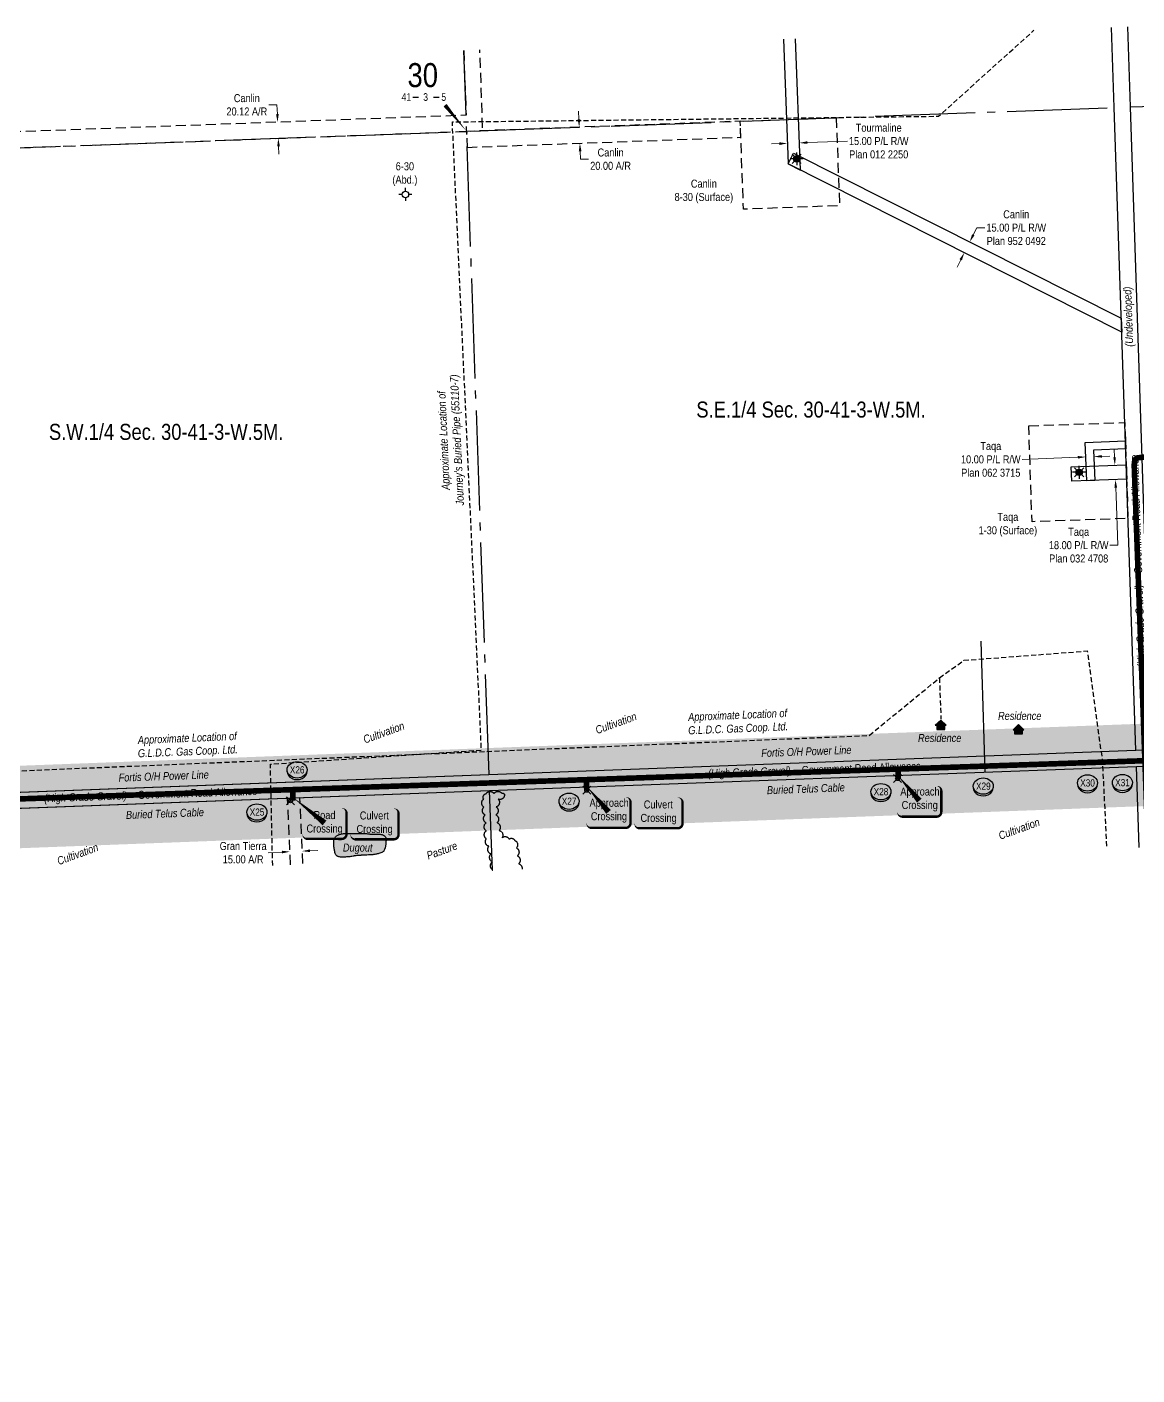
# Model space of a CAD drawing. Extents: x 670596 to 678189, y 5824540 to 5827409.
# Drawn here: x 674234 to 675621, y 5824855 to 5826539 of the extents above; entities that cross this region are included whole.
import ezdxf
from ezdxf.enums import TextEntityAlignment as Align

# ---------------------------------------------------------------- set-up
doc = ezdxf.new("R2010")
doc.units = 0
doc.header["$LTSCALE"] = 5
doc.header["$PDMODE"] = 35
doc.header["$PDSIZE"] = 5
for name, pattern in [('0', [1, 1, 0]), ('foc-ACCESSROAD', [3.75, 2.5, -1.25]), ('foc-QUARTERLINE', [33, 25, -3, 2, -3]), ('UG_PIPE', [1.875, 1.25, -0.625])]:
    doc.linetypes.add(name, pattern=pattern)
doc.layers.get('Defpoints').update_dxf_attribs({"color": 9})
for name, color, linetype in [('10', 1, 'Continuous'), ('9', 3, 'Continuous'), ('AS-PIPE-UG', 44, 'UG_PIPE'), ('AS-POWER', 104, 'foc-POWER'), ('AS-RESIDENCE', 14, 'Continuous'), ('AS-ROADS', 254, 'Continuous'), ('AS-TELUS', 224, 'foc-TEL'), ('C-SYMBOL', 7, 'Continuous'), ('CG-NOTES', 7, 'Continuous'), ('F-AR', 190, 'foc-ACCESSROAD'), ('F-RW', 190, 'Continuous'), ('F-WS-S', 8, 'Continuous'), ('L-QSEC', 8, 'foc-QUARTERLINE'), ('L-ROAD-T', 7, 'Continuous'), ('L-SEC', 7, 'Continuous'), ('L-SECLBL', 7, 'Continuous'), ('P-BUFFER-H 30m', 51, 'Continuous'), ('P-CROSSINGS', 250, 'Continuous'), ('T-BUSH', 110, '0'), ('T-WATER', 160, 'Continuous'), ('T-WATER-H', 133, 'Continuous'), ('T-WATER-T', 170, 'Continuous')]:
    doc.layers.add(name, color=color, linetype=linetype)
for name, color, linetype, lineweight in [('F-AR-T', 190, 'Continuous', 9), ('F-RW-T', 190, 'Continuous', 9), ('F-WS-T', 190, 'Continuous', 9), ('T-TEXT', 48, 'Continuous', 18)]:
    doc.layers.add(name, color=color, linetype=linetype, lineweight=lineweight)
doc.layers.add('Leedale_Hutterite_Fresh_P', color=7, linetype='Continuous', plot=False)
doc.layers.add('P-PROPOSED-WL4', color=7, linetype='Continuous', true_color=0x5b5bc8)
doc.styles.add('175L', font='ARIALN.TTF', dxfattribs={"height": 20})
doc.styles.add('80', font='ARIALN.TTF', dxfattribs={"height": 10})
doc.styles.add('80CG', font='ARIALN.TTF', dxfattribs={"height": 10})
doc.styles.add('80L', font='ARIALN.TTF', dxfattribs={"height": 10})
doc.styles.add('80LS', font='ARIALNI.TTF', dxfattribs={"height": 10})
doc.styles.add('Crossing', font='ARIALN.TTF', dxfattribs={"height": 10})
doc.styles.add('foc-LtypeFont', font='ARIALN.TTF', dxfattribs={"height": 7.35})
doc.styles.add('SIMPLEX', font='ARIALN.TTF')
doc.linetypes.add('foc-POWER', pattern='A,6,-1,["P",foc-LtypeFont,S=0.2,R=0,X=-0.625,Y=-0.75],-1.24,4', length=12.24)
doc.linetypes.add('foc-POWER-NOLINE', pattern='A,0,-4,["P",foc-LtypeFont,S=0.2,R=0,X=-0.625,Y=-0.75],-8.24', length=12.24)
doc.linetypes.add('foc-TEL', pattern='A,2,-1,["T",foc-LtypeFont,S=0.2,R=0,X=-0.425,Y=-0.75],-1.24,8', length=12.24)
doc.linetypes.add('foc-TEL-NOLINE', pattern='A,0,-2,["T",foc-LtypeFont,S=0.2,R=0,X=-0.425,Y=-0.75],-10.24', length=12.24)
doc.dimstyles.new('Compass 5 000', dxfattribs={"dimscale": 5, "dimtxt": 9, "dimasz": 2, "dimexe": 0.2, "dimexo": 0.0625, "dimgap": 0.5, "dimtad": 0, "dimtih": 1, "dimtoh": 1, "dimzin": 0, "dimdsep": 46, "dimtxsty": '80CG', "dimcen": 0.1, "dimse1": 1, "dimse2": 1, "dimclrd": 256, "dimclrt": 256, "dimaunit": 1, "dimadec": 4, "dimazin": 0, "dimtfac": 0.06, "dimtofl": 0, "dimtmove": 0, "dimatfit": 1, "dimfxl": 0.2, "dimtolj": 1, "dimtzin": 0, "dimlwd": -1, "dimarcsym": 0})

# ---------------------------------------------------------------- blocks, each defined once
blk = doc.blocks.new('L-SECLBL')
at = {"layer": '9', "color": 7}
for p, q in [((-5.1, -27.8), (-12.3, -27.8)), ((20.7, -27.8), (13.5, -27.8))]:
    blk.add_line(p, q, dxfattribs=at)
at = {"layer": '10', "color": 2, "style": 'SIMPLEX'}
blk.add_attdef('SEC', text='', height=30, dxfattribs=at).set_placement((0, 0), align=Align.MIDDLE)
at = {"layer": '10', "color": 5, "style": '80L'}
blk.add_attdef('TWP', text='', height=9.5, dxfattribs=at).set_placement((-14.4, -27.4), align=Align.MIDDLE_RIGHT)
blk.add_attdef('RGE', text='', height=9.5, dxfattribs=at).set_placement((3.6, -27.4), align=Align.MIDDLE_CENTER)
blk.add_attdef('MER', text='', height=9.5, dxfattribs=at).set_placement((23.2, -27.4), align=Align.MIDDLE_LEFT)
blk = doc.blocks.new('*D46')
at = {"layer": 'Defpoints', "color": 0, "transparency": 16777216}
for p in [(675397.1, 5826261.2), (675403.9, 5826274.7), (675411.7, 5826270.8)]:
    blk.add_point(p, dxfattribs=at)
at = {"layer": 'F-RW-T', "transparency": 16777216}
for p, q in [((675416.2, 5826279.7), (675420.7, 5826288.6)), ((675420.7, 5826288.6), (675430.7, 5826288.6)), ((675400.4, 5826248.4), (675395.9, 5826239.4))]:
    blk.add_line(p, q, dxfattribs=at)
for points in [[(675414.7, 5826280.5), (675417.7, 5826279), (675411.7, 5826270.8)], [(675398.9, 5826249.1), (675401.9, 5826247.6), (675404.9, 5826257.3)]]:
    blk.add_solid(points, dxfattribs=at)
at = {"layer": 'F-RW-T', "transparency": 16777216, "insert": (675469.8, 5826288.6), "char_height": 10, "attachment_point": 5, "style": '80CG'}
blk.add_mtext('\\A1;Canlin\\P15.00 P/L R/W\\PPlan 952 0492', dxfattribs=at)
blk = doc.blocks.new('*D49')
at = {"layer": 'Defpoints', "color": 0, "transparency": 16777216}
for p in [(675183.7, 5826399.7), (675198.6, 5826400.2), (675198.9, 5826394.5)]:
    blk.add_point(p, dxfattribs=at)
at = {"layer": 'F-RW-T', "transparency": 16777216}
for p, q in [((675173.9, 5826393.6), (675163.9, 5826393.2)), ((675208.9, 5826394.9), (675258.9, 5826396.8))]:
    blk.add_line(p, q, dxfattribs=at)
for points in [[(675173.8, 5826395.3), (675174, 5826391.9), (675183.9, 5826394)], [(675208.8, 5826396.6), (675208.9, 5826393.3), (675198.9, 5826394.5)]]:
    blk.add_solid(points, dxfattribs=at)
at = {"layer": 'F-RW-T', "transparency": 16777216, "insert": (675298, 5826396.8), "char_height": 10, "attachment_point": 5, "style": '80CG'}
blk.add_mtext('\\A1;Tourmaline\\P15.00 P/L R/W\\PPlan 012 2250', dxfattribs=at)
blk = doc.blocks.new('*D51')
at = {"layer": 'Defpoints', "color": 0, "transparency": 16777216}
for p in [(675556.7, 5826002.1), (675556.8, 5826000.7), (675566.8, 5826001.1)]:
    blk.add_point(p, dxfattribs=at)
at = {"layer": 'F-RW-T', "transparency": 16777216}
for p, q in [((675546.7, 5826001.7), (675477.1, 5825999)), ((675576.7, 5826002.8), (675586.7, 5826003.2))]:
    blk.add_line(p, q, dxfattribs=at)
for points in [[(675546.7, 5826003.3), (675546.8, 5826000), (675556.7, 5826002.1)], [(675576.6, 5826004.5), (675576.8, 5826001.2), (675566.7, 5826002.4)]]:
    blk.add_solid(points, dxfattribs=at)
at = {"layer": 'F-RW-T', "transparency": 16777216, "insert": (675438, 5825999), "char_height": 10, "attachment_point": 5, "style": '80CG'}
blk.add_mtext('\\A1;Taqa\\P10.00 P/L R/W\\PPlan 062 3715', dxfattribs=at)
blk = doc.blocks.new('*D52')
at = {"layer": 'Defpoints', "color": 0, "transparency": 16777216}
for p in [(675590.5, 5825991.6), (675591.2, 5825973.6), (675593.7, 5825973.7)]:
    blk.add_point(p, dxfattribs=at)
at = {"layer": 'F-RW-T', "transparency": 16777216}
for p, q in [((675592.7, 5826001.7), (675592.3, 5826011.7)), ((675594.1, 5825963.7), (675594.5, 5825953.7)), ((675596.8, 5825891.8), (675594.5, 5825953.7)), ((675586.8, 5825891.8), (675596.8, 5825891.8))]:
    blk.add_line(p, q, dxfattribs=at)
for points in [[(675594.3, 5826001.8), (675591, 5826001.6), (675593, 5825991.7)], [(675595.8, 5825963.8), (675592.4, 5825963.6), (675593.7, 5825973.7)]]:
    blk.add_solid(points, dxfattribs=at)
at = {"layer": 'F-RW-T', "transparency": 16777216, "insert": (675547.8, 5825891.8), "char_height": 10, "attachment_point": 5, "style": '80CG'}
blk.add_mtext('\\A1;Taqa\\P18.00 P/L R/W\\PPlan 032 4708', dxfattribs=at)
blk = doc.blocks.new('GABD')
for p, q in [((-0.81, 0), (-1.62, 0)), ((0, 0.81), (0, 1.62)), ((1.62, 0), (0.81, 0)), ((0, -0.81), (0, -1.62))]:
    blk.add_line(p, q)
blk.add_circle((0, 0), 0.8)
blk = doc.blocks.new('GAS')
h = blk.add_hatch(color=255)
h.dxf.hatch_style = 1
edge = h.paths.add_edge_path()
edge.add_arc((0, 0), 0.9, 0, 360)
for p, q in [((-0.81, 0), (-1.62, 0)), ((-0.57, 0.57), (-1.14, 1.14)), ((0, 0.81), (0, 1.62)), ((0.57, 0.57), (1.14, 1.14)), ((1.62, 0), (0.81, 0)), ((-0.57, -0.57), (-1.14, -1.14)), ((0, -0.81), (0, -1.62)), ((1.14, -1.14), (0.57, -0.57))]:
    blk.add_line(p, q)
blk.add_circle((0, 0), 0.8)
blk = doc.blocks.new('res_occ')
for points in [[(0.1, 0.89), (-1.26, -0.37), (1.46, -0.37)], [(-0.9, -1.43), (1.1, -1.43), (1.1, -0.37), (-0.9, -0.37)]]:
    blk.add_hatch(color=14).paths.add_polyline_path(points)
at = {"color": 14}
for points in [[(0.1, 0.89), (-1.26, -0.37), (1.46, -0.37)], [(-0.9, -1.43), (1.1, -1.43), (1.1, -0.37), (-0.9, -0.37)]]:
    blk.add_lwpolyline(points, close=True, dxfattribs=at)
blk = doc.blocks.new('*D83')
at = {"layer": 'Defpoints', "color": 0, "transparency": 16777216}
for p in [(674950.4, 5826415.1), (674924.7, 5826394.2), (674951.1, 5826395.1)]:
    blk.add_point(p, dxfattribs=at)
at = {"layer": 'F-WS-T', "transparency": 16777216}
for p, q in [((674923.6, 5826424.2), (674923.2, 5826434.1)), ((674925, 5826384.2), (674925.4, 5826374.2)), ((674925.4, 5826374.2), (674935.4, 5826374.2))]:
    blk.add_line(p, q, dxfattribs=at)
for points in [[(674925.2, 5826424.2), (674921.9, 5826424.1), (674923.9, 5826414.2)], [(674926.7, 5826384.2), (674923.4, 5826384.1), (674924.7, 5826394.2)]]:
    blk.add_solid(points, dxfattribs=at)
at = {"layer": 'F-WS-T', "transparency": 16777216, "insert": (674963.1, 5826374.2), "char_height": 10, "attachment_point": 5, "style": '80CG'}
blk.add_mtext('\\A1;Canlin\\P20.00 A/R', dxfattribs=at)
blk = doc.blocks.new('*D88')
at = {"layer": 'Defpoints', "color": 0, "transparency": 16777216}
for p in [(674486.3, 5826418.2), (674547.2, 5826420.4), (674487, 5826398.1)]:
    blk.add_point(p, dxfattribs=at)
at = {"layer": 'F-WS-T', "transparency": 16777216}
for p, q in [((674546.4, 5826442.1), (674536.4, 5826442.1)), ((674546.9, 5826430.4), (674546.4, 5826442.1)), ((674548.3, 5826390.3), (674548.7, 5826380.3))]:
    blk.add_line(p, q, dxfattribs=at)
for points in [[(674548.5, 5826430.5), (674545.2, 5826430.3), (674547.2, 5826420.4)], [(674550, 5826390.4), (674546.7, 5826390.3), (674548, 5826400.3)]]:
    blk.add_solid(points, dxfattribs=at)
at = {"layer": 'F-WS-T', "transparency": 16777216, "insert": (674508.7, 5826442.1), "char_height": 10, "attachment_point": 5, "style": '80CG'}
blk.add_mtext('\\A1;Canlin\\P20.12 A/R', dxfattribs=at)
blk = doc.blocks.new('*U96')
h = blk.add_hatch(color=59)
edge = h.paths.add_edge_path()
edge.add_line((-21.5, -20), (21.5, -20))
edge.add_arc((21.5, -14), 6, 270, 360)
edge.add_line((27.5, -14), (27.5, 12.5))
edge.add_arc((21.5, 12.5), 6, 0, 90)
edge.add_line((21.5, 18.5), (-21.5, 18.5))
edge.add_arc((-21.5, 12.5), 6, 90, 180)
edge.add_line((-27.5, 12.5), (-27.5, -14))
edge.add_arc((-21.5, -14), 6, 180, 270)
at = {"color": 1, "flags": 128}
blk.add_lwpolyline([(-27.7, 32.6, 0, 7.5, 0), (0, 0, 0, 0, 0)], format="xyseb", dxfattribs=at)
blk.add_lwpolyline([(-21.5, -20, 3, 3, 0), (21.5, -20, 3, 3, 0.414214), (27.5, -14, 3, 3, 0), (27.5, 12.5, 3, 0, 0.414214), (21.5, 18.5, 0, 0, 0), (-21.5, 18.5, 0, 0, 0.414214), (-27.5, 12.5, 0, 0, 0), (-27.5, -14, 0, 3, 0.414214)], format="xyseb", close=True, dxfattribs=at)
at = {"color": 1, "style": '80'}
blk.add_attdef('ENTER_TEXT_001', (-36.3, -5), '', height=10, dxfattribs=at)
blk = doc.blocks.new('*U90')
h = blk.add_hatch(color=254)
edge = h.paths.add_edge_path()
edge.add_line((-24, -20), (24, -20))
edge.add_arc((24, -14), 6, 270, 360)
edge.add_line((30, -14), (30, 12.5))
edge.add_arc((24, 12.5), 6, 0, 90)
edge.add_line((24, 18.5), (-24, 18.5))
edge.add_arc((-24, 12.5), 6, 90, 180)
edge.add_line((-30, 12.5), (-30, -14))
edge.add_arc((-24, -14), 6, 180, 270)
at = {"color": 160, "flags": 128}
blk.add_lwpolyline([(-24, -20, 3, 3, 0), (24, -20, 3, 3, 0.414214), (30, -14, 3, 3, 0), (30, 12.5, 3, 0, 0.414214), (24, 18.5, 0, 0, 0), (-24, 18.5, 0, 0, 0.414214), (-30, 12.5, 0, 0, 0), (-30, -14, 0, 3, 0.414214)], format="xyseb", close=True, dxfattribs=at)
at = {"color": 160, "style": '80'}
blk.add_attdef('ENTER_TEXT_001', (-26.8, -4.9), '', height=10, dxfattribs=at)
blk = doc.blocks.new('xing2')
h = blk.add_hatch(color=50)
h.dxf.hatch_style = 1
edge = h.paths.add_edge_path()
edge.add_ellipse((0, 0), major_axis=(-12.5, 0), ratio=0.816297, start_angle=0, end_angle=360)
h = blk.add_hatch(color=250)
h.dxf.hatch_style = 1
edge = h.paths.add_edge_path()
edge.add_ellipse((0, -2), major_axis=(-12.5, 0), ratio=0.816297, start_angle=0, end_angle=180)
edge.add_line((12.5, -2), (12.5, 0))
edge.add_ellipse((0, 0), major_axis=(-12.5, 0), ratio=0.816297, start_angle=0, end_angle=180, ccw=False)
edge.add_line((-12.5, 0), (-12.5, -2))
at = {"color": 250}
blk.add_ellipse((0, 0), major_axis=(-12.5, 0), ratio=0.816297, dxfattribs=at)
blk.add_ellipse((0, -2), major_axis=(-12.5, 0), ratio=0.816297, start_param=0, end_param=3.141593, dxfattribs=at)
at = {"color": 250, "style": 'Crossing'}
blk.add_attdef('CROSSING', text='', height=9, dxfattribs=at).set_placement((0.1, 0), align=Align.MIDDLE_CENTER)
at = {"color": 250, "style": 'Crossing', "flags": 1}
for tag, p in [('OWNER', (0.1, -12.5)), ('DESCRIPTION', (0.1, -25.8)), ('LOCATION', (0.1, -39.3)), ('DWG_REF', (0.1, -52.8))]:
    blk.add_attdef(tag, text='', height=9, dxfattribs=at).set_placement(p, align=Align.MIDDLE_CENTER)
blk = doc.blocks.new('*U122')
h = blk.add_hatch(color=59)
edge = h.paths.add_edge_path()
edge.add_line((-21.5, -20), (21.5, -20))
edge.add_arc((21.5, -14), 6, 270, 360)
edge.add_line((27.5, -14), (27.5, 12.5))
edge.add_arc((21.5, 12.5), 6, 0, 90)
edge.add_line((21.5, 18.5), (-21.5, 18.5))
edge.add_arc((-21.5, 12.5), 6, 90, 180)
edge.add_line((-27.5, 12.5), (-27.5, -14))
edge.add_arc((-21.5, -14), 6, 180, 270)
at = {"color": 1, "flags": 128}
blk.add_lwpolyline([(-39, 31.7, 0, 7.5, 0), (0, 0, 0, 0, 0)], format="xyseb", dxfattribs=at)
blk.add_lwpolyline([(-21.5, -20, 3, 3, 0), (21.5, -20, 3, 3, 0.414214), (27.5, -14, 3, 3, 0), (27.5, 12.5, 3, 0, 0.414214), (21.5, 18.5, 0, 0, 0), (-21.5, 18.5, 0, 0, 0.414214), (-27.5, 12.5, 0, 0, 0), (-27.5, -14, 0, 3, 0.414214)], format="xyseb", close=True, dxfattribs=at)
at = {"color": 1, "style": '80'}
blk.add_attdef('ENTER_TEXT_001', (-36.3, -5), '', height=10, dxfattribs=at)
blk = doc.blocks.new('*D124')
at = {"layer": 'Defpoints', "color": 0, "transparency": 16777216}
for p in [(674562.6, 5825509.3), (674562.6, 5825508.8), (674577.6, 5825510)]:
    blk.add_point(p, dxfattribs=at)
at = {"layer": 'F-AR-T', "transparency": 16777216}
for p, q in [((674552.6, 5825508.3), (674535.3, 5825507.5)), ((674587.6, 5825510), (674597.6, 5825510.4))]:
    blk.add_line(p, q, dxfattribs=at)
for points in [[(674552.6, 5825510), (674552.7, 5825506.7), (674562.6, 5825508.8)], [(674587.5, 5825511.6), (674587.7, 5825508.3), (674577.6, 5825509.5)]]:
    blk.add_solid(points, dxfattribs=at)
at = {"layer": 'F-AR-T', "transparency": 16777216, "insert": (674504.1, 5825507.5), "char_height": 10, "attachment_point": 5, "style": '80CG'}
blk.add_mtext('\\A1;Gran Tierra\\P15.00 A/R', dxfattribs=at)

msp = doc.modelspace()

# ---------------------------------------------------------------- hatches: boundary and pattern name
at = {"layer": 'P-BUFFER-H 30m'}
h = msp.add_hatch(color=256, dxfattribs=at)
h.dxf.hatch_style = 1
edge = h.paths.add_edge_path()
edge.add_arc((671375.18, 5825467.06), 50, 145.253413, 145.253886, ccw=False)
edge.add_line((671334.096, 5825495.558), (671336.23, 5825498.634))
edge.add_arc((671377.314, 5825470.137), 50, 91.999391, 145.253591, ccw=False)
edge.add_line((671375.57, 5825520.106), (671558.652, 5825526.498))
edge.add_line((671558.652, 5825526.498), (672360.486, 5825554.638))
edge.add_arc((672362.239, 5825504.669), 50, 91.85035, 92.009966, ccw=False)
edge.add_line((672360.625, 5825554.643), (672380.743, 5825555.293))
edge.add_line((672380.743, 5825555.293), (673181.379, 5825581.157))
edge.add_line((673181.379, 5825581.157), (673982.227, 5825606.995))
edge.add_line((673982.227, 5825606.995), (674002.177, 5825607.75))
edge.add_line((674002.177, 5825607.75), (674809.948, 5825638.323))
edge.add_line((674809.948, 5825638.323), (675617.882, 5825668.373))
edge.add_arc((675619.741, 5825618.408), 50, 91.916118, 92.130078, ccw=False)
edge.add_line((675618.069, 5825668.38), (676445.042, 5825696.046))
edge.add_line((676445.042, 5825696.046), (677255.559, 5825723.94))
edge.add_arc((677257.278, 5825673.969), 50, 1.98998, 91.971039, ccw=False)
edge.add_line((677307.248, 5825675.706), (677309.222, 5825618.882))
edge.add_line((677309.222, 5825618.882), (677309.223, 5825618.877))
edge.add_arc((677259.253, 5825617.141), 50, -88.099944, 1.989979, ccw=False)
edge.add_line((677260.911, 5825567.168), (677257.912, 5825567.069))
edge.add_arc((677256.254, 5825617.041), 50, 181.98998, 271.900056, ccw=False)
edge.add_line((677206.285, 5825615.305), (677206.15, 5825619.178))
edge.add_line((677206.15, 5825619.178), (676448.534, 5825593.105))
edge.add_line((676448.534, 5825593.105), (675621.606, 5825565.44))
edge.add_line((675621.606, 5825565.44), (674813.811, 5825535.395))
edge.add_line((674813.811, 5825535.395), (674006.072, 5825504.824))
edge.add_line((674006.072, 5825504.824), (673985.967, 5825504.063))
edge.add_arc((673984.076, 5825554.027), 50, 271.847905, 272.16748, ccw=False)
edge.add_line((673985.688, 5825504.053), (673184.703, 5825478.211))
edge.add_line((673184.703, 5825478.211), (672384.069, 5825452.346))
edge.add_line((672384.069, 5825452.346), (672364.029, 5825451.699))
edge.add_line((672364.029, 5825451.699), (671562.255, 5825423.561))
edge.add_line((671562.255, 5825423.561), (671405.719, 5825418.096))
edge.add_line((671405.719, 5825418.096), (671360.481, 5825352.877))
edge.add_line((671360.481, 5825352.877), (671368.437, 5825306.566))
edge.add_line((671368.437, 5825306.566), (671377.869, 5825268.232))
edge.add_line((671377.869, 5825268.232), (671395.797, 5825272.316))
edge.add_arc((671406.901, 5825223.564), 50, 6.188841, 102.831332, ccw=False)
edge.add_line((671456.61, 5825228.955), (671457.848, 5825217.538))
edge.add_line((671457.848, 5825217.538), (671465.061, 5825159.96))
edge.add_line((671465.061, 5825159.96), (671491.717, 5825126.622))
edge.add_arc((671452.666, 5825095.397), 50, 1.309193, 38.645258, ccw=False)
edge.add_line((671502.653, 5825096.54), (671503.529, 5825058.17))
edge.add_arc((671453.542, 5825057.028), 50, -32.601957, 1.309193, ccw=False)
edge.add_line((671495.664, 5825030.088), (671398.315, 5824877.879))
edge.add_arc((671356.193, 5824904.819), 50, 193.727344, 327.398043, ccw=False)
edge.add_arc((671355.09, 5824908.662), 50, 147.398043, 198.310092, ccw=False)
edge.add_line((671312.968, 5824935.602), (671400.187, 5825071.972))
edge.add_line((671400.187, 5825071.972), (671400.089, 5825076.285))
edge.add_line((671400.089, 5825076.285), (671375.279, 5825107.313))
edge.add_arc((671414.33, 5825138.538), 50, 187.140394, 218.645258, ccw=False)
edge.add_line((671364.718, 5825132.323), (671361.396, 5825158.842))
edge.add_line((671361.396, 5825158.842), (671349.953, 5825156.236))
edge.add_arc((671338.849, 5825204.987), 50, 193.822991, 282.831332, ccw=False)
edge.add_line((671290.297, 5825193.041), (671267.995, 5825283.684))
edge.add_arc((671319.46, 5825296.347), 53, 189.747991, 193.822991, ccw=False)
edge.add_line((671267.225, 5825287.373), (671255.505, 5825355.594))
edge.add_arc((671307.74, 5825364.568), 53, 145.253591, 189.747991, ccw=False)
edge.add_line((671264.19, 5825394.775), (671334.096, 5825495.558))
edge.add_line((671334.096, 5825495.558), (671334.096, 5825495.557))
at = {"layer": 'P-PROPOSED-WL4'}
h = msp.add_hatch(color=256, dxfattribs=at)
h.dxf.hatch_style = 1
h.paths.add_polyline_path([(677259.253, 5825617.141), (677256.254, 5825617.041), (677254.384, 5825670.868), (676446.814, 5825643.076), (675619.841, 5825615.409), (674811.953, 5825585.361), (674004.181, 5825554.788), (673984.076, 5825554.027), (673183.091, 5825528.185), (672382.454, 5825502.32), (672362.345, 5825501.671), (671560.502, 5825473.53), (671375.18, 5825467.06), (671377.314, 5825470.137), (671560.397, 5825476.528), (672362.239, 5825504.669), (672382.357, 5825505.319), (673182.994, 5825531.184), (673983.979, 5825557.026), (674004.068, 5825557.786), (674811.84, 5825588.359), (675619.741, 5825618.408), (676446.714, 5825646.074), (677257.278, 5825673.969), (677259.253, 5825617.146)])
at = {"layer": 'T-WATER-H'}
h = msp.add_hatch(color=256, dxfattribs=at)
h.dxf.hatch_style = 1
edge = h.paths.add_edge_path()
edge.add_arc((674620.462, 5825523.171), 3.116, 154.165226, 180, ccw=False)
edge.add_arc((674626.788, 5825520.108), 10.145, 139.930961, 154.165226, ccw=False)
edge.add_arc((674630.194, 5825517.244), 14.595, 132.379889, 139.930961, ccw=False)
edge.add_arc((674626.938, 5825520.812), 9.764, 123.144753, 132.379889, ccw=False)
edge.add_arc((674633.432, 5825510.866), 21.642, 117.460104, 123.144753, ccw=False)
edge.add_arc((674625.685, 5825525.774), 4.843, 105.425203, 117.460104, ccw=False)
edge.add_arc((674631.365, 5825505.19), 26.195, 102.796554, 105.425203, ccw=False)
edge.add_arc((674632.606, 5825499.726), 31.799, 100.410763, 102.796554, ccw=False)
edge.add_arc((674642.194, 5825447.536), 84.862, 98.740989, 100.410763, ccw=False)
edge.add_arc((674629.77, 5825528.346), 3.103, 90, 98.74099, ccw=False)
edge.add_line((674629.77, 5825531.448), (674633.911, 5825531.448))
edge.add_line((674633.911, 5825531.448), (674638.164, 5825531.448))
edge.add_arc((674638.164, 5825556.101), 24.652, 270, 271.244567)
edge.add_arc((674598.939, 5827361.63), 1830.607, 271.244567, 271.388992)
edge.add_arc((674639.033, 5825708.074), 176.566, 271.388992, 271.874046)
edge.add_arc((674658.625, 5825109.274), 422.555, 91.560499, 91.874045, ccw=False)
edge.add_arc((674649.448, 5825446.167), 85.536, 88.247669, 91.560499, ccw=False)
edge.add_arc((674648.17, 5825404.421), 127.302, 85.532247, 88.247669, ccw=False)
edge.add_arc((674654.705, 5825488.052), 43.417, 82.031867, 85.532247, ccw=False)
edge.add_arc((674663.302, 5825549.475), 18.605, 262.031867, 267.380177)
edge.add_arc((674667.068, 5825631.774), 100.99, 267.380177, 268.532136)
edge.add_arc((674667.906, 5825664.486), 133.713, 268.532136, 269.533258)
edge.add_arc((674667.421, 5825604.918), 74.143, 269.533258, 270.774677)
edge.add_arc((674668.788, 5825503.867), 26.917, 88.714249, 90.774677, ccw=False)
edge.add_arc((674668.954, 5825511.276), 19.506, 85.695716, 88.714249, ccw=False)
edge.add_arc((674680.324, 5825662.349), 131.995, 265.695715, 266.855985)
edge.add_arc((674675.025, 5825565.877), 35.376, 266.855985, 270.569946)
edge.add_arc((674675.509, 5825517.261), 13.242, 84.49777, 90.569946, ccw=False)
edge.add_arc((674676.539, 5825527.949), 2.504, 72.907034, 84.49777, ccw=False)
edge.add_arc((674674.277, 5825520.595), 10.198, 67.171036, 72.907033, ccw=False)
edge.add_arc((674675.068, 5825522.475), 8.158, 59.946666, 67.171036, ccw=False)
edge.add_arc((674671.221, 5825515.826), 15.841, 54.763771, 59.946666, ccw=False)
edge.add_arc((674676.971, 5825523.966), 5.874, 48.030311, 54.763771, ccw=False)
edge.add_arc((674675.383, 5825522.2), 8.249, 42.348972, 48.03031, ccw=False)
edge.add_arc((674678.63, 5825525.16), 3.856, 19.665006, 42.348972, ccw=False)
edge.add_arc((674676.782, 5825524.499), 5.818, 1.239876, 19.665006, ccw=False)
edge.add_arc((674643.428, 5825523.777), 39.18, -1.685674, 1.239876, ccw=False)
edge.add_arc((674650.672, 5825523.564), 31.933, 355.0737, 358.314326, ccw=False)
edge.add_arc((674465.619, 5825539.514), 217.672, 354.468985, 355.0737, ccw=False)
edge.add_arc((674624.481, 5825524.131), 58.066, 353.298155, 354.468985, ccw=False)
edge.add_arc((674654.982, 5825520.547), 27.356, 350.211673, 353.298155, ccw=False)
edge.add_arc((674640.842, 5825522.986), 41.705, 347.71206, 350.211673, ccw=False)
edge.add_arc((674671.476, 5825516.314), 10.352, 339.43247, 347.71206, ccw=False)
edge.add_arc((674657.517, 5825521.552), 25.262, 334.134933, 339.43247, ccw=False)
edge.add_arc((674671.734, 5825514.659), 9.462, 327.248562, 334.134933, ccw=False)
edge.add_arc((674676.403, 5825511.655), 3.91, 316.527247, 327.248562, ccw=False)
edge.add_arc((674676.555, 5825511.512), 3.701, 297.335589, 316.527247, ccw=False)
edge.add_arc((674671.578, 5825521.14), 14.54, 287.686595, 297.335589, ccw=False)
edge.add_arc((674639.775, 5825620.872), 119.22, 286.37995, 287.686595, ccw=False)
edge.add_arc((674666.308, 5825530.603), 25.132, 283.533828, 286.379949, ccw=False)
edge.add_arc((674641.652, 5825633.039), 130.494, 282.796749, 283.533828, ccw=False)
edge.add_arc((674663.206, 5825538.142), 33.179, 281.334967, 282.796748, ccw=False)
edge.add_arc((674662.08, 5825543.76), 38.909, 278.360885, 281.334967, ccw=False)
edge.add_arc((674663.1, 5825536.818), 31.893, 275.075815, 278.360885, ccw=False)
edge.add_arc((674655.885, 5825618.052), 113.447, 273.574116, 275.075815, ccw=False)
edge.add_arc((674648.816, 5825731.221), 226.836, 272.512133, 273.574116, ccw=False)
edge.add_arc((674605.505, 5826718.4), 1214.965, 272.423898, 272.512133, ccw=False)
edge.add_arc((674664.198, 5825331.857), 172.819, 92.423892, 92.65785)
edge.add_arc((674684.873, 5824886.477), 618.679, 92.65785, 92.791029)
edge.add_arc((674799.879, 5822527.449), 2980.509, 92.791025, 92.851702)
edge.add_arc((674657.46, 5825386.536), 117.877, 92.851702, 93.268538)
edge.add_arc((674736.659, 5823999.726), 1506.947, 93.268537, 93.385119)
edge.add_arc((674651.893, 5825432.776), 71.392, 93.385119, 95.707068)
edge.add_arc((674646.987, 5825481.866), 22.057, 95.707068, 99.885085)
edge.add_arc((674644.269, 5825497.465), 6.223, 99.885085, 107.025236)
edge.add_arc((674638.968, 5825514.777), 11.882, 281.859503, 287.025236, ccw=False)
edge.add_arc((674632.234, 5825546.845), 44.65, 278.125248, 281.859503, ccw=False)
edge.add_arc((674633.374, 5825538.861), 36.585, 273.999692, 278.125249, ccw=False)
edge.add_arc((674623.234, 5825683.878), 181.956, 273.364305, 273.999692, ccw=False)
edge.add_arc((674625.468, 5825645.872), 143.885, 272.649784, 273.364305, ccw=False)
edge.add_arc((674627.042, 5825611.873), 109.849, 272.044265, 272.649784, ccw=False)
edge.add_arc((674619.618, 5825819.836), 317.945, 271.688348, 272.044265, ccw=False)
edge.add_arc((674628.228, 5825527.76), 25.742, 267.139315, 271.688348, ccw=False)
edge.add_arc((674628.779, 5825538.785), 36.78, 263.333939, 267.139314, ccw=False)
edge.add_arc((674625.286, 5825508.901), 6.692, 255.26495, 263.333939, ccw=False)
edge.add_arc((674626.637, 5825514.039), 12.005, 249.24253, 255.26495, ccw=False)
edge.add_arc((674623.956, 5825506.964), 4.439, 233.63262, 249.24253, ccw=False)
edge.add_arc((674625.161, 5825508.601), 6.472, 220.717839, 233.63262, ccw=False)
edge.add_arc((674625.906, 5825509.242), 7.454, 207.567129, 220.717839, ccw=False)
edge.add_arc((674622.684, 5825507.559), 3.82, 189.156833, 207.567129, ccw=False)
edge.add_arc((674633.672, 5825509.331), 14.949, 185.264054, 189.156833, ccw=False)
edge.add_arc((674612.163, 5825507.349), 6.65, 5.264054, 11.102006)
edge.add_arc((674513.463, 5825487.981), 107.232, 11.102006, 11.673004)
edge.add_arc((674656.436, 5825517.519), 38.759, 190.723249, 191.673005, ccw=False)
edge.add_arc((674709.517, 5825527.571), 92.785, 190.130781, 190.723249, ccw=False)
edge.add_arc((675108.166, 5825598.802), 497.747, 189.874983, 190.130781, ccw=False)
edge.add_arc((674702.39, 5825528.166), 85.869, 188.135102, 189.874983, ccw=False)
edge.add_arc((674621.28, 5825516.571), 3.934, 180, 188.135102, ccw=False)
edge.add_line((674617.346, 5825516.571), (674617.346, 5825518.249))
edge.add_line((674617.346, 5825518.249), (674617.346, 5825520.598))
edge.add_line((674617.346, 5825520.598), (674617.346, 5825523.171))

# ---------------------------------------------------------------- linework, layer by layer
at = {"layer": 'AS-PIPE-UG', "flags": 128}
for points in [[(674540.991, 5825491.462), (674538.126, 5825618.166), (674801.759, 5825635.756), (674765.444, 5826420.735), (675372.841, 5826427.869), (675491.914, 5826535.309)], [(674010.551, 5826483.002), (674009.792, 5826400.298), (674046.181, 5826400.879), (674066.798, 5825603.334), (675286.077, 5825654.04), (675373.843, 5825726.012)], [(675373.843, 5825726.012), (675404.396, 5825747.941), (675558.477, 5825759.609), (675577.368, 5825621.805), (675582.713, 5825512.595)], [(675373.843, 5825726.012), (675375.719, 5825674.358)]]:
    msp.add_lwpolyline(points, dxfattribs=at)
at = {"layer": 'AS-POWER', "linetype": 'foc-POWER-NOLINE', "flags": 128}
msp.add_lwpolyline([(670674.492, 5825462.791), (670738.302, 5825464.959), (672361.639, 5825521.778), (673182.358, 5825548.292), (673983.427, 5825574.137), (674811.192, 5825605.466), (675619.168, 5825635.518), (676446.141, 5825663.185), (677253.583, 5825690.972), (677371.607, 5825695.272)], dxfattribs=at)
at = {"layer": 'AS-ROADS', "const_width": 7, "flags": 128}
for points in [[(675634.412, 5825514.415), (675617.122, 5825992.032), (675617.879, 5825998.647), (675621.094, 5826000.916), (675633.388, 5826002.428), (675644.358, 5826002.428), (675693.532, 5826004.507), (675785.365, 5826006.975), (675799.928, 5826007.731), (675802.198, 5826009.999), (675803.9, 5826017.182), (675805.413, 5826029.657), (675805.533, 5826097.316)], [(677262.018, 5825677.943), (672039.938, 5825500.539), (670674.845, 5825453.661)], [(674933.297, 5825585.577), (674932.547, 5825601.414)], [(675322.303, 5825599.635), (675322.303, 5825613.627)], [(674566.262, 5825572.533), (674566.011, 5825587.275)]]:
    msp.add_lwpolyline(points, dxfattribs=at)
at = {"layer": 'AS-TELUS', "flags": 128}
msp.add_lwpolyline([(675431.182, 5825608.392), (675425.972, 5825771.899)], dxfattribs=at)
at = {"layer": 'AS-TELUS', "linetype": 'foc-TEL-NOLINE', "flags": 128}
msp.add_lwpolyline([(673984.076, 5825554.027), (674811.953, 5825585.361), (675619.841, 5825615.409), (676446.814, 5825643.076), (677254.384, 5825670.868), (677372.357, 5825675.166)], dxfattribs=at)
at = {"layer": 'F-AR', "flags": 128}
for points in [[(674779.711, 5826510.161), (674782.537, 5826429.084), (673973.669, 5826399.276), (673974.41, 5826379.17), (674803.345, 5826409.717), (674799.818, 5826510.871)], [(674563.409, 5825492.252), (674559.514, 5825575.806), (674574.504, 5825576.374), (674578.4, 5825492.779)]]:
    msp.add_lwpolyline(points, dxfattribs=at)
for points in [[(674783.975, 5826388.99), (675125.783, 5826401.586), (675125.046, 5826421.573), (674783.238, 5826408.976)], [(675244.965, 5826425.992), (675249.016, 5826316.066), (675129.097, 5826311.647), (675125.046, 5826421.573)], [(675485.535, 5826041.141), (675605.468, 5826045.152), (675609.479, 5825925.219), (675489.546, 5825921.208)]]:
    msp.add_lwpolyline(points, close=True, dxfattribs=at)
at = {"layer": 'F-RW', "flags": 128}
msp.add_lwpolyline([(675178.952, 5826524.259), (675184.834, 5826368.38), (675200.137, 5826360.656), (675193.941, 5826524.788)], dxfattribs=at)
for points in [[(675601.642, 5826157.99), (675184.834, 5826368.38), (675191.588, 5826381.768), (675601.04, 5826175.328)], [(675606.563, 5826012.203), (675566.4, 5826010.682), (675567.842, 5825972.724), (675557.851, 5825972.347), (675556.03, 5826020.295), (675606.221, 5826022.195)], [(675607.239, 5825992.231), (675607.84, 5825974.243), (675539.155, 5825971.651), (675538.474, 5825989.634)]]:
    msp.add_lwpolyline(points, close=True, dxfattribs=at)
at = {"layer": 'L-QSEC', "flags": 128}
for points in [[(674811.252, 5825605.469), (674779.711, 5826510.161)], [(675612.411, 5826439.487), (676381.712, 5826466.077)], [(673974.41, 5826379.17), (675592.303, 5826438.792)], [(674815.499, 5825485.588), (674811.953, 5825585.361)]]:
    msp.add_lwpolyline(points, dxfattribs=at)
at = {"layer": 'L-SEC', "flags": 128}
for points in [[(675592.303, 5826438.792), (675588.884, 5826538.733)], [(675612.411, 5826439.48), (675608.992, 5826539.429)], [(675619.168, 5825635.518), (675592.303, 5826438.792)], [(675639.277, 5825636.191), (675612.412, 5826439.464)], [(674811.205, 5825605.467), (675619.093, 5825635.515)], [(675619.168, 5825635.518), (675619.168, 5825635.518)], [(674003.455, 5825574.895), (674811.192, 5825605.466)], [(674811.953, 5825585.361), (675619.841, 5825615.409)], [(675623.35, 5825514.026), (675619.841, 5825615.409)], [(674004.181, 5825554.788), (674811.953, 5825585.361)]]:
    msp.add_lwpolyline(points, dxfattribs=at)
at = {"layer": 'L-SECLBL', "flags": 128}
msp.add_lwpolyline([(674783.238, 5826408.976, 0, 5, 0), (674756.313, 5826441.684, 0, 0, 0)], format="xyseb", dxfattribs=at)
at = {"layer": 'Leedale_Hutterite_Fresh_P', "color": 2}
for p in [(675321.669, 5825600.278), (674933.297, 5825585.577), (674563.304, 5825572.441)]:
    msp.add_point(p, dxfattribs=at)
at = {"layer": 'T-BUSH', "flags": 128}
msp.add_lwpolyline([(674815.034, 5825485.571, -0.04041162), (674815.878, 5825486.077, -0.52056705), (674815.383, 5825496.059, -0.52056705), (674813.703, 5825505.879, -0.52056705), (674811.069, 5825515.518, -0.52056705), (674807.882, 5825524.996, -0.52056705), (674807.836, 5825534.851, -0.52056705), (674807.664, 5825544.809, -0.52056705), (674806.333, 5825554.706, -0.52056705), (674804.842, 5825564.526, -0.52056705), (674804.561, 5825574.501, -0.52056705), (674807.484, 5825581.266, -0.52056705), (674817.478, 5825581.55, -0.52056705), (674827.477, 5825581.623, -0.52056705), (674830.584, 5825579.882, -0.52056705), (674822.868, 5825574.377, -0.52056705), (674820.344, 5825564.773, -0.52056705), (674819.804, 5825554.853, -0.52056705), (674821.358, 5825544.984, -0.52056705), (674823.724, 5825535.305, -0.52056705), (674827.667, 5825526.324, -0.52056705), (674836.354, 5825524.448, -0.52056705), (674843.334, 5825522.885, -0.52056705), (674845.524, 5825513.558, -0.52056705), (674846.649, 5825503.622, -0.52056705), (674848.342, 5825493.802, -0.37547008), (674852.435, 5825486.888, -0.37547008)], format="xyb", dxfattribs=at)
at = {"layer": 'T-WATER', "flags": 128}
msp.add_lwpolyline([(674617.346, 5825523.171, -0.11320537), (674617.657, 5825524.529, -0.06218868), (674619.025, 5825526.639, -0.03295969), (674620.356, 5825528.025, -0.04031771), (674621.599, 5825528.988, -0.02480905), (674623.452, 5825530.071, -0.05256048), (674624.397, 5825530.442, -0.01147015), (674625.563, 5825530.735, -0.01041036), (674626.859, 5825531.001, -0.00728589), (674629.298, 5825531.412, -0.03815827), (674629.77, 5825531.448), (674633.911, 5825531.448), (674638.164, 5825531.448, 0.0054305), (674638.699, 5825531.454, 0.00063017), (674643.313, 5825531.56, 0.00211645), (674644.807, 5825531.603, -0.0013681), (674647.118, 5825531.672, -0.01445596), (674652.063, 5825531.664, -0.01184881), (674658.087, 5825531.337, -0.01527448), (674660.723, 5825531.049, 0.02334065), (674662.452, 5825530.889, 0.00502641), (674664.481, 5825530.817, 0.00436825), (674666.817, 5825530.777, 0.00541676), (674668.424, 5825530.782, -0.00899055), (674669.392, 5825530.777, -0.0131716), (674670.418, 5825530.727, 0.00506267), (674673.085, 5825530.554, 0.01620663), (674675.377, 5825530.502, -0.02650107), (674676.779, 5825530.442, -0.05061729), (674677.275, 5825530.343, -0.02503324), (674678.234, 5825529.994, -0.03153271), (674679.154, 5825529.537, -0.0226185), (674680.36, 5825528.764, -0.02938872), (674680.899, 5825528.333, -0.02479459), (674681.48, 5825527.757, -0.09930196), (674682.261, 5825526.457, -0.08056845), (674682.599, 5825524.625, -0.01276581), (674682.591, 5825522.625, -0.01414084), (674682.487, 5825520.822, -0.00263857), (674682.278, 5825518.534, -0.00510876), (674682.151, 5825517.354, -0.01346813), (674681.94, 5825515.896, -0.01090705), (674681.591, 5825514.11, -0.03614225), (674681.169, 5825512.677, -0.02311899), (674680.248, 5825510.531, -0.03005651), (674679.692, 5825509.54, -0.04681471), (674679.241, 5825508.965, -0.08393569), (674678.255, 5825508.224, -0.04212657), (674675.995, 5825507.287, -0.00570138), (674673.396, 5825506.491, -0.01241918), (674672.19, 5825506.169, -0.00321612), (674670.555, 5825505.786, -0.00637831), (674669.727, 5825505.609, -0.01297761), (674667.738, 5825505.264, -0.0143348), (674665.922, 5825505.05, -0.00655249), (674662.957, 5825504.826, -0.00463381), (674658.758, 5825504.603, -0.000385), (674656.889, 5825504.522, 0.00102083), (674656.184, 5825504.491, 0.0005811), (674654.748, 5825504.422, 0.00026475), (674651.595, 5825504.267, 0.00181879), (674650.739, 5825504.221, 0.00050868), (674647.678, 5825504.043, 0.01013176), (674644.794, 5825503.814, 0.01823206), (674643.201, 5825503.596, 0.03116487), (674642.447, 5825503.416, -0.02254358), (674641.41, 5825503.148, -0.0162952), (674638.544, 5825502.644, -0.01800308), (674635.926, 5825502.365, -0.00277241), (674633.912, 5825502.236, -0.0031177), (674632.12, 5825502.142, -0.00264208), (674630.96, 5825502.094, -0.00155298), (674628.986, 5825502.03, -0.01985151), (674626.943, 5825502.051, -0.01660561), (674624.509, 5825502.254, -0.03522216), (674623.584, 5825502.428, -0.02628382), (674622.382, 5825502.813, -0.0682166), (674621.324, 5825503.389, -0.05641109), (674620.256, 5825504.379, -0.05744386), (674619.298, 5825505.792, -0.0805033), (674618.913, 5825506.952, -0.01698709), (674618.785, 5825507.959, 0.02547838), (674618.689, 5825508.629, 0.00249145), (674618.478, 5825509.677, -0.00414412), (674618.353, 5825510.307, -0.00258514), (674618.179, 5825511.251, -0.00111613), (674617.793, 5825513.439, -0.00759181), (674617.385, 5825516.015, -0.03551099), (674617.346, 5825516.571), (674617.346, 5825518.249), (674617.346, 5825520.598)], format="xyb", close=True, dxfattribs=at)

# ---------------------------------------------------------------- block references
at = {"layer": 'AS-RESIDENCE', "color": 5, "xscale": 5, "yscale": 5, "zscale": 5}
for p in [(675374.937, 5825668.613), (675472.123, 5825663.134)]:
    msp.add_blockref('res_occ', p, dxfattribs=at)
at = {"layer": 'CG-NOTES'}
ref = msp.add_blockref('*U96', (675348.727, 5825572.535), dxfattribs=dict(at, xscale=0.9989580387917648, yscale=0.9989580387917648, zscale=0.9989580387917648, rotation=359.9812632251431))
ref.add_attrib('ENTER_TEXT_001', 'Approach', (675325.037, 5825578.987), dxfattribs={"layer": '0', "color": 1, "height": 9.9896, "rotation": 359.981263, "style": '80'})
ref.add_attrib('ENTER_TEXT_002', 'Crossing', (675326.673, 5825562.16), dxfattribs={"layer": '0', "color": 1, "height": 9.9896, "rotation": 359.981263, "style": '80'})
ref = msp.add_blockref('*U96', (674960.495, 5825558.505), dxfattribs=dict(at, xscale=0.9989580387917648, yscale=0.9989580387917648, zscale=0.9989580387917648, rotation=359.9812632251431))
ref.add_attrib('ENTER_TEXT_001', 'Approach', (674936.805, 5825564.957), dxfattribs={"layer": '0', "color": 1, "height": 9.9896, "rotation": 359.981263, "style": '80'})
ref.add_attrib('ENTER_TEXT_002', 'Crossing', (674938.441, 5825548.13), dxfattribs={"layer": '0', "color": 1, "height": 9.9896, "rotation": 359.981263, "style": '80'})
ref = msp.add_blockref('*U122', (674605.766, 5825544.69), dxfattribs=dict(at, xscale=0.9989580387917648, yscale=0.9989580387917648, zscale=0.9989580387917648, rotation=359.9812632251431))
ref.add_attrib('ENTER_TEXT_001', 'Road', (674592.072, 5825549.582), dxfattribs={"layer": '0', "color": 1, "height": 9.9896, "rotation": 359.981263, "style": '80'})
ref.add_attrib('ENTER_TEXT_002', 'Crossing', (674583.31, 5825532.758), dxfattribs={"layer": '0', "color": 1, "height": 9.9896, "rotation": 359.981263, "style": '80'})
ref = msp.add_blockref('*U90', (675022.947, 5825558.05), dxfattribs=dict(at, xscale=0.9998710000250055, yscale=0.9998710000250055, zscale=0.9998710000250055))
ref.add_attrib('ENTER_TEXT_001', 'Culvert', (675004.569, 5825562.853), dxfattribs={"layer": '0', "color": 160, "height": 9.9987, "style": '80'})
ref.add_attrib('ENTER_TEXT_002', 'Crossing', (675000.474, 5825546.011), dxfattribs={"layer": '0', "color": 160, "height": 9.9987, "style": '80'})
ref = msp.add_blockref('*U90', (674668.218, 5825544.236), dxfattribs=dict(at, xscale=0.9998710000250055, yscale=0.9998710000250055, zscale=0.9998710000250055))
ref.add_attrib('ENTER_TEXT_001', 'Culvert', (674649.84, 5825549.038), dxfattribs={"layer": '0', "color": 160, "height": 9.9987, "style": '80'})
ref.add_attrib('ENTER_TEXT_002', 'Crossing', (674645.745, 5825532.197), dxfattribs={"layer": '0', "color": 160, "height": 9.9987, "style": '80'})
at = {"layer": 'F-WS-S', "color": 5, "xscale": 5, "yscale": 5, "zscale": 5}
for name, p in [('GAS', (675195.642, 5826374.643)), ('GABD', (674706.805, 5826330.091)), ('GAS', (675548.336, 5825982.884))]:
    msp.add_blockref(name, p, dxfattribs=at)
at = {"layer": 'L-SECLBL', "color": 3}
msp.add_blockref('L-SECLBL', (674728.435, 5826479.275), dxfattribs=at).add_auto_attribs({'SEC': '30', 'TWP': '41', 'RGE': '3', 'MER': '5'})
at = {"layer": 'P-CROSSINGS'}
for p, values in [((674571.494, 5825611.085), {'CROSSING': 'X26'}), ((675428.598, 5825590.728), {'CROSSING': 'X29'}), ((675558.783, 5825594.753), {'CROSSING': 'X30'}), ((675602.411, 5825595.149), {'CROSSING': 'X31'}), ((675300.778, 5825583.799), {'CROSSING': 'X28'}), ((674521.363, 5825558.283), {'CROSSING': 'X25'}), ((674911.193, 5825571.887), {'CROSSING': 'X27'})]:
    msp.add_blockref('xing2', p, dxfattribs=at).add_auto_attribs(values)

# ---------------------------------------------------------------- texts
at = {"layer": 'AS-PIPE-UG', "insert": (674764.389, 5826022.987), "char_height": 10.00047, "width": 164.15273, "attachment_point": 5, "rotation": 92.648694, "style": '80CG'}
msp.add_mtext("\\A1;{\\fArial Narrow|b0|i1|c0|p34;Approximate Location of\\PJourney's Buried Pipe (55110-7)}", dxfattribs=at)
at = {"layer": 'AS-PIPE-UG', "char_height": 10.00047, "attachment_point": 5, "rotation": 2.38135, "style": '80CG'}
for insert in [(675122.122, 5825669.783), (674434.702, 5825641.052)]:
    msp.add_mtext('\\A1;{\\fArial Narrow|b0|i1|c0|p34;Approximate Location of\\PG.L.D.C. Gas Coop. Ltd.}', dxfattribs=dict(at, insert=insert))
at = {"layer": 'AS-POWER', "linetype": 'ByBlock', "char_height": 10.00047, "width": 112.50637, "attachment_point": 5, "rotation": 1.999391, "style": '80CG'}
for insert in [(675207.607, 5825634.015), (674404.87, 5825603.162)]:
    msp.add_mtext('\\A1;{\\fArial Narrow|b0|i1|c0|p34;Fortis O/H Power Line}', dxfattribs=dict(at, insert=insert))
at = {"layer": 'AS-RESIDENCE', "char_height": 10, "width": 53.94038, "attachment_point": 5, "style": '80CG'}
for insert in [(675474.168, 5825678.416), (675374.196, 5825650.835)]:
    msp.add_mtext('\\A1;{\\fArial Narrow|b0|i1|c0|p34;Residence}', dxfattribs=dict(at, insert=insert))
at = {"layer": 'AS-TELUS', "linetype": 'foc-TEL-NOLINE', "char_height": 10.00047, "width": 112.50637, "attachment_point": 5, "rotation": 2.16748, "style": '80CG'}
for insert in [(675207.023, 5825587.381), (674406.379, 5825556.438)]:
    msp.add_mtext('\\A1;{\\fArial Narrow|b0|i1|c0|p34;Buried Telus Cable}', dxfattribs=dict(at, insert=insert))
at = {"layer": 'C-SYMBOL', "color": 3, "style": '175L'}
for s, p in [('S.E.1/4 Sec. 30-41-3-W.5M.', (675213.453, 5826045.315)), ('S.W.1/4 Sec. 30-41-3-W.5M.', (674407.946, 5826017.437))]:
    msp.add_text(s, height=20, dxfattribs=at).set_placement(p, align=Align.BOTTOM_CENTER)
at = {"layer": 'F-WS-T', "char_height": 10, "attachment_point": 5, "style": '80CG'}
for s, insert, width in [('\\A1;6-30\\P(Abd.)', (674706.146, 5826355.471), 30.59795), ('\\A1;Canlin\\P8-30 (Surface)', (675079.62, 5826333.816), 72.62387), ('\\A1;Taqa\\P1-30 (Surface)', (675459.327, 5825917.293), 72.62387)]:
    msp.add_mtext(s, dxfattribs=dict(at, insert=insert, width=width))
at = {"layer": 'L-ROAD-T', "style": '80L'}
for rotation, p in [(91.915523, (675619.74, 5825930.629)), (1.999391, (675276.312, 5825613.376)), (1.999391, (674447.051, 5825582.254))]:
    msp.add_text('Government Road Allowance', height=10, rotation=rotation, dxfattribs=at).set_placement(p, align=Align.MIDDLE_CENTER)
at = {"layer": 'T-TEXT', "style": '80LS'}
for s, rotation, p in [('(Undeveloped)', 91.915523, (675609.696, 5826177.337)), ('(High Grade Gravel)', 91.915523, (675624.42, 5825790.708)), ('Cultivation', 20, (674679.758, 5825657.707)), ('Cultivation', 20, (674969.801, 5825669.509)), ('(High Grade Gravel)', 1.999391, (675136.397, 5825608.491)), ('(High Grade Gravel)', 1.999391, (674307.136, 5825577.37)), ('Cultivation', 20, (675473.369, 5825537.461)), ('Cultivation', 20, (674297.366, 5825505.857)), ('Pasture', 20, (674752.427, 5825510.217))]:
    msp.add_text(s, height=10, rotation=rotation, dxfattribs=at).set_placement(p, align=Align.MIDDLE_CENTER)
at = {"layer": 'T-WATER-T', "insert": (674628.762, 5825518.923), "char_height": 10, "attachment_point": 1, "style": '175L'}
msp.add_mtext_dynamic_manual_height_columns('{\\fArial Narrow|b0|i1|c0|p34;Dugout}', width=37.48063, gutter_width=100, heights=[0], dxfattribs=at)

# ---------------------------------------------------------------- dimensions: what is measured, and where the dimension line sits
at = {"layer": 'F-AR-T'}
dim = msp.add_linear_dim(base=(674562.637, 5825508.808), p1=(674577.6, 5825509.951), p2=(674562.616, 5825509.253), angle=182.66888, text='Gran Tierra\\P15.00 A/R', dimstyle='Compass 5 000', dxfattribs=at)
dim.commit()
dim.dimension.update_dxf_attribs({"geometry": '*D124', "text_midpoint": (674504.058, 5825507.533), "dimtype": 161})
at = {"layer": 'F-RW-T'}
for base, p1, p2, angle, text, picture, middle in [((675198.858, 5826394.542), (675183.679, 5826399.684), (675198.642, 5826400.249), 2.161778, 'Tourmaline\\P15.00 P/L R/W\\PPlan 012 2250', '*D49', (675297.995, 5826396.809)), ((675556.723, 5826002.056), (675566.764, 5826001.1), (675556.774, 5826000.721), 182.176823, 'Taqa\\P10.00 P/L R/W\\PPlan 062 3715', '*D51', (675437.966, 5825999.028))]:
    dim = msp.add_linear_dim(base=base, p1=p1, p2=p2, angle=angle, text=text, dimstyle='Compass 5 000', dxfattribs=at)
    dim.commit()
    dim.dimension.update_dxf_attribs({"geometry": picture, "text_midpoint": middle, "dimtype": 161})
dim = msp.add_aligned_dim(p1=(675397.098, 5826261.237), p2=(675403.898, 5826274.723), distance=-8.744, text='Canlin\\P15.00 P/L R/W\\PPlan 952 0492', dimstyle='Compass 5 000', dxfattribs=at)
dim.commit()
dim.dimension.update_dxf_attribs({"geometry": '*D46', "text_midpoint": (675469.796, 5826288.645)})
dim = msp.add_linear_dim(base=(675593.726, 5825973.704), p1=(675590.481, 5825991.598), p2=(675591.164, 5825973.607), angle=272.174871, text='Taqa\\P18.00 P/L R/W\\PPlan 032 4708', dimstyle='Compass 5 000', override={"dimtmove": 1}, dxfattribs=at)
dim.commit()
dim.dimension.update_dxf_attribs({"geometry": '*D52', "text_midpoint": (675578.194, 5825891.778), "dimtype": 161})
at = {"layer": 'F-WS-T'}
for base, p1, p2, angle, text, picture, middle in [((674547.218, 5826420.412), (674487.001, 5826398.06), (674486.26, 5826418.166), 92.110499, 'Canlin\\P20.12 A/R', '*D88', (674508.683, 5826442.127)), ((674924.667, 5826394.175), (674950.391, 5826415.136), (674951.127, 5826395.15), 272.110499, 'Canlin\\P20.00 A/R', '*D83', (674963.139, 5826374.188))]:
    dim = msp.add_linear_dim(base=base, p1=p1, p2=p2, angle=angle, text=text, dimstyle='Compass 5 000', dxfattribs=at)
    dim.commit()
    dim.dimension.update_dxf_attribs({"geometry": picture, "text_midpoint": middle, "dimtype": 161})

doc.saveas('drawing.dxf')
